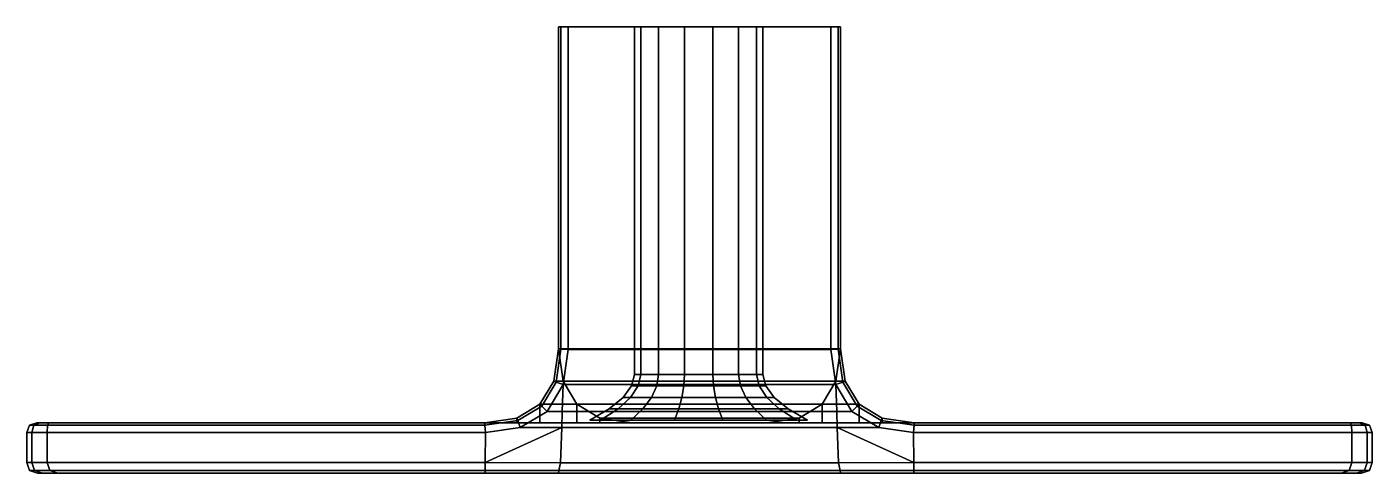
# Model space of a CAD drawing. Extents: x -37.5 to 37.8, y -25 to 0.
import ezdxf

# ---------------------------------------------------------------- set-up
doc = ezdxf.new("R2010")
doc.units = 0
doc.layers.add('METAL', color=173, linetype='CONTINUOUS')

msp = doc.modelspace()

# ---------------------------------------------------------------- meshes
at = {"layer": 'METAL'}
mesh = msp.add_polyface(dxfattribs=at)
corners = [(-0.715, 0, 31.645), (0.882, 0, 31.645), (0.882, -19.441, 31.645), (-0.715, -19.441, 31.645), (-2.154, 0, 32.338), (-2.154, -19.441, 32.338), (-3.15, 0, 33.586), (-3.15, -19.441, 33.586), (-3.505, 0, 35.143), (-3.505, -19.441, 35.143), (0.919, -20.079, 31.483), (1.024, -20.716, 31.023), (-0.857, -20.716, 31.023), (-0.752, -20.079, 31.483), (-2.552, -20.716, 31.839), (-2.257, -20.079, 32.208), (-3.724, -20.716, 33.309), (-3.299, -20.079, 33.514), (-4.143, -20.716, 35.143), (-3.671, -20.079, 35.143), (-3.505, 0, 35.143), (3.672, 0, 35.143), (3.317, 0, 33.586), (-3.15, 0, 33.586), (2.321, 0, 32.338), (-2.154, 0, 32.338), (0.882, 0, 31.645), (-0.715, 0, 31.645), (-0.715, 0, -31.343), (-0.715, -19.441, -31.343), (0.882, -19.441, -31.343), (0.882, 0, -31.343), (-2.154, 0, -32.036), (-2.154, -19.441, -32.036), (-3.15, 0, -33.285), (-3.15, -19.441, -33.285), (-3.505, 0, -34.842), (-3.505, -19.441, -34.842), (0.919, -20.079, -31.182), (-0.752, -20.079, -31.182), (-0.857, -20.716, -30.721), (1.024, -20.716, -30.721), (-2.257, -20.079, -31.907), (-2.552, -20.716, -31.538), (-3.299, -20.079, -33.213), (-3.724, -20.716, -33.008), (-3.671, -20.079, -34.842), (-4.143, -20.716, -34.842), (-3.505, 0, -34.842), (-3.15, 0, -33.285), (3.317, 0, -33.285), (3.672, 0, -34.842), (-2.154, 0, -32.036), (2.321, 0, -32.036), (-0.715, 0, -31.343), (0.882, 0, -31.343), (-7.761, -18.005, 35.149), (-7.761, -18.005, 37.266), (-7.761, 0, 37.266), (-7.761, 0, 35.149), (-8.019, -19.811, 35.149), (-7.761, -18.005, 35.149), (-7.503, -19.811, 35.149), (-8.019, -19.811, 35.149), (-8.019, -19.811, 37.266), (-7.624, 0, 37.676), (-7.624, -18.015, 37.676), (-7.888, -19.857, 37.676), (-7.493, -19.997, 37.813), (-7.214, -18.044, 37.813), (-7.214, 0, 37.813), (-7.761, -18.005, -34.836), (-7.761, 0, -34.836), (-7.761, 0, -36.953), (-7.761, -18.005, -36.953), (-8.019, -19.811, -34.836), (-7.503, -19.811, -34.836), (-7.761, -18.005, -34.836), (-8.019, -19.811, -34.836), (-8.019, -19.811, -36.953), (-8.793, -21.1, -36.953), (-8.793, -21.1, -34.836), (-7.624, 0, -37.363), (-7.624, -18.015, -37.363), (-7.888, -19.857, -37.363), (-7.214, -18.044, -37.5), (-7.493, -19.997, -37.5), (-7.214, 0, -37.5), (8.024, 0, -34.836), (8.024, 0, -36.953), (-7.761, 0, -36.953), (-7.761, 0, -34.836), (7.888, 0, -37.363), (-7.624, 0, -37.363), (-7.761, 0, -34.836), (8.024, -18.005, -34.836), (8.024, 0, -34.836), (7.767, -19.811, -34.836)]
mesh.append_faces([[corners[k] for k in face] for face in [(0, 1, 2, 3), (4, 0, 3, 5), (6, 4, 5, 7), (8, 6, 7, 9), (10, 11, 12, 13), (2, 10, 13, 3), (13, 12, 14, 15), (3, 13, 15, 5), (15, 14, 16, 17), (5, 15, 17, 7), (17, 16, 18, 19), (7, 17, 19, 9), (20, 21, 22, 23), (23, 22, 24, 25), (25, 24, 26, 27), (28, 29, 30, 31), (32, 33, 29, 28), (34, 35, 33, 32), (36, 37, 35, 34), (38, 39, 40, 41), (30, 29, 39, 38), (39, 42, 43, 40), (29, 33, 42, 39), (42, 44, 45, 43), (33, 35, 44, 42), (44, 46, 47, 45), (35, 37, 46, 44), (48, 49, 50, 51), (49, 52, 53, 50), (52, 54, 55, 53), (56, 57, 58, 59), (60, 61, 62, 62), (56, 63, 64, 57), (65, 58, 57, 66), (67, 68, 69, 66), (70, 65, 66, 69), (64, 67, 66, 57), (71, 72, 73, 74), (75, 76, 77, 77), (78, 79, 80, 81), (71, 74, 79, 78), (82, 83, 74, 73), (84, 83, 85, 86), (87, 85, 83, 82), (79, 74, 83, 84), (88, 89, 90, 91), (92, 93, 90, 89), (94, 77, 95, 96), (77, 76, 97, 95)]])
mesh = msp.add_polyface(dxfattribs=at)
corners = [(3.317, 0, 33.586), (3.672, 0, 35.143), (3.672, -19.441, 35.143), (3.317, -19.441, 33.586), (2.321, 0, 32.338), (2.321, -19.441, 32.338), (0.882, 0, 31.645), (0.882, -19.441, 31.645), (3.838, -20.079, 35.143), (4.31, -20.716, 35.143), (3.892, -20.716, 33.309), (3.467, -20.079, 33.514), (2.719, -20.716, 31.839), (2.425, -20.079, 32.208), (1.024, -20.716, 31.023), (0.919, -20.079, 31.483), (3.317, 0, -33.285), (3.317, -19.441, -33.285), (3.672, -19.441, -34.842), (3.672, 0, -34.842), (2.321, 0, -32.036), (2.321, -19.441, -32.036), (0.882, 0, -31.343), (0.882, -19.441, -31.343), (3.838, -20.079, -34.842), (3.467, -20.079, -33.213), (3.892, -20.716, -33.008), (4.31, -20.716, -34.842), (2.425, -20.079, -31.907), (2.719, -20.716, -31.538), (0.919, -20.079, -31.182), (1.024, -20.716, -30.721), (8.024, -18.005, 35.149), (8.024, 0, 35.149), (8.024, 0, 37.266), (8.024, -18.005, 37.266), (8.282, -19.811, 35.149), (7.767, -19.811, 35.149), (8.024, -18.005, 35.149), (9.056, -21.1, 35.149), (6.993, -21.1, 35.149), (8.282, -19.811, 35.149), (8.282, -19.811, 37.266), (9.056, -21.1, 37.266), (7.888, 0, 37.676), (7.888, -18.015, 37.676), (8.151, -19.857, 37.676), (7.478, -18.044, 37.813), (7.757, -19.997, 37.813), (7.478, 0, 37.813), (8.957, -21.2, 37.676), (-7.214, -18.044, 37.813), (-7.493, -19.997, 37.813), (-7.214, 0, 37.813), (8.024, 0, 35.149), (-7.761, 0, 35.149), (-7.761, 0, 37.266), (8.024, 0, 37.266), (7.888, 0, 37.676), (-7.624, 0, 37.676), (7.478, 0, 37.813), (-7.214, 0, 37.813), (-7.761, 0, 35.149), (8.024, 0, 35.149), (-7.761, -18.005, 35.149), (-7.503, -19.811, 35.149), (8.024, -18.005, -34.836), (8.024, -18.005, -36.953), (8.024, 0, -36.953), (8.024, 0, -34.836), (8.282, -19.811, -34.836), (8.024, -18.005, -34.836), (7.767, -19.811, -34.836), (6.993, -21.1, -34.836), (9.056, -21.1, -34.836), (8.282, -19.811, -34.836), (9.056, -21.1, -36.953), (8.282, -19.811, -36.953), (7.888, 0, -37.363), (7.888, -18.015, -37.363), (8.151, -19.857, -37.363), (7.757, -19.997, -37.5), (7.478, -18.044, -37.5), (8.957, -21.2, -37.363), (8.658, -21.499, -37.5), (7.478, 0, -37.5), (-7.214, -18.044, -37.5), (-7.493, -19.997, -37.5), (-7.214, 0, -37.5), (7.478, 0, -37.5), (-7.214, 0, -37.5), (-7.624, 0, -37.363), (7.888, 0, -37.363)]
mesh.append_faces([[corners[k] for k in face] for face in [(0, 1, 2, 3), (4, 0, 3, 5), (6, 4, 5, 7), (8, 9, 10, 11), (2, 8, 11, 3), (11, 10, 12, 13), (3, 11, 13, 5), (13, 12, 14, 15), (5, 13, 15, 7), (16, 17, 18, 19), (20, 21, 17, 16), (22, 23, 21, 20), (24, 25, 26, 27), (18, 17, 25, 24), (25, 28, 29, 26), (17, 21, 28, 25), (28, 30, 31, 29), (21, 23, 30, 28), (32, 33, 34, 35), (36, 37, 38, 38), (37, 36, 39, 40), (41, 42, 43, 39), (32, 35, 42, 41), (44, 45, 35, 34), (46, 45, 47, 48), (49, 47, 45, 44), (42, 35, 45, 46), (43, 42, 46, 50), (51, 52, 48, 47), (47, 49, 53, 51), (54, 55, 56, 57), (58, 57, 56, 59), (60, 58, 59, 61), (62, 63, 38, 64), (64, 38, 37, 65), (66, 67, 68, 69), (70, 71, 72, 72), (72, 73, 74, 70), (75, 74, 76, 77), (66, 75, 77, 67), (78, 68, 67, 79), (80, 81, 82, 79), (83, 84, 81, 80), (85, 78, 79, 82), (77, 80, 79, 67), (76, 83, 80, 77), (86, 82, 81, 87), (82, 86, 88, 85), (89, 90, 91, 92)]])
mesh = msp.add_polyface(dxfattribs=at)
corners = [(1.197, -21.354, 30.264), (1.439, -21.991, 29.207), (-1.271, -21.991, 29.207), (-1.03, -21.354, 30.264), (-3.712, -21.991, 30.383), (-3.037, -21.354, 31.231), (-5.402, -21.991, 32.502), (-4.425, -21.354, 32.972), (-6.005, -21.991, 35.143), (-4.921, -21.354, 35.143), (1.024, -20.716, 31.023), (-0.857, -20.716, 31.023), (-2.552, -20.716, 31.839), (-3.724, -20.716, 33.309), (-4.143, -20.716, 35.143), (1.197, -21.354, -29.963), (-1.03, -21.354, -29.963), (-1.271, -21.991, -28.906), (1.439, -21.991, -28.906), (-3.037, -21.354, -30.929), (-3.712, -21.991, -30.082), (-4.425, -21.354, -32.671), (-5.402, -21.991, -32.2), (-4.921, -21.354, -34.842), (-6.005, -21.991, -34.842), (1.024, -20.716, -30.721), (-0.857, -20.716, -30.721), (-2.552, -20.716, -31.538), (-3.724, -20.716, -33.008), (-4.143, -20.716, -34.842), (-7.733, -24.805, 37.665), (-7.761, -24.95, 37.223), (8.024, -24.95, 37.223), (7.997, -24.805, 37.665), (-7.761, -24.95, 36.938), (8.024, -24.95, 36.938), (-7.547, -21.499, 37.813), (-7.579, -22.4, 37.813), (7.843, -22.4, 37.813), (7.81, -21.499, 37.813), (-8.793, -22.132, 34.118), (-7.503, -22.132, 32.828), (-7.761, -22.132, 0.156), (-8.793, -21.1, 35.149), (-6.729, -21.1, 35.149), (-6.729, -22.132, 34.118), (-5.44, -21.874, 35.149), (-3.634, -22.132, 35.149), (-5.44, -22.132, 34.891), (-7.503, -19.811, 35.149), (-8.019, -19.811, 35.149), (-8.019, -19.811, 35.149), (-8.793, -21.1, 37.266), (-8.019, -19.811, 37.266), (-8.693, -21.2, 37.676), (-8.394, -21.499, 37.813), (-7.493, -19.997, 37.813), (-7.888, -19.857, 37.676), (5.703, -21.874, 35.149), (3.897, -22.132, 35.149), (-9.896, -22.4, 37.813), (7.767, -19.811, 35.149), (6.993, -21.1, 35.149), (7.913, -24.37, -37.5), (7.997, -24.805, -37.352), (-7.733, -24.805, -37.352), (-7.65, -24.37, -37.5), (-8.793, -22.132, -33.805), (-6.729, -22.132, -33.805), (-6.729, -21.1, -34.836), (-8.793, -21.1, -34.836), (-5.44, -21.874, -34.836), (-5.44, -22.132, -34.578), (-3.634, -22.132, -34.836), (-7.503, -19.811, -34.836), (-8.019, -19.811, -34.836), (-7.503, -22.132, -32.515), (-8.693, -21.2, -37.363), (-7.888, -19.857, -37.363), (-7.493, -19.997, -37.5), (-8.394, -21.499, -37.5), (-8.793, -21.1, -36.953), (-8.019, -19.811, -36.953), (-11.859, -24.365, -37.5), (-7.579, -22.4, -37.5), (-9.896, -22.4, -37.5), (-7.547, -21.499, -37.5), (6.993, -21.1, -34.836), (7.767, -19.811, -34.836), (5.703, -21.874, -34.836)]
mesh.append_faces([[corners[k] for k in face] for face in [(0, 1, 2, 3), (3, 2, 4, 5), (5, 4, 6, 7), (7, 6, 8, 9), (10, 0, 3, 11), (11, 3, 5, 12), (12, 5, 7, 13), (13, 7, 9, 14), (15, 16, 17, 18), (16, 19, 20, 17), (19, 21, 22, 20), (21, 23, 24, 22), (25, 26, 16, 15), (26, 27, 19, 16), (27, 28, 21, 19), (28, 29, 23, 21), (30, 31, 32, 33), (32, 31, 34, 35), (36, 37, 38, 39), (40, 41, 42, 42), (40, 43, 44, 45), (46, 47, 48, 48), (49, 44, 43, 50), (48, 45, 44, 46), (45, 41, 40, 40), (51, 43, 52, 53), (54, 55, 56, 57), (52, 54, 57, 53), (46, 58, 59, 47), (42, 41, 45, 47), (45, 48, 47, 47), (37, 36, 55, 60), (36, 56, 55, 55), (49, 61, 62, 44), (63, 64, 65, 66), (67, 68, 69, 70), (71, 72, 73, 73), (74, 75, 70, 69), (72, 71, 69, 68), (68, 67, 76, 76), (77, 78, 79, 80), (81, 82, 78, 77), (73, 72, 68, 42), (42, 68, 76, 76), (66, 83, 84, 84), (84, 85, 80, 86), (86, 80, 79, 79), (74, 69, 87, 88), (69, 71, 89, 87)]])
mesh = msp.add_polyface(dxfattribs=at)
corners = [(5.088, -21.354, 35.143), (6.172, -21.991, 35.143), (5.569, -21.991, 32.502), (4.593, -21.354, 32.972), (3.88, -21.991, 30.383), (3.204, -21.354, 31.231), (1.439, -21.991, 29.207), (1.197, -21.354, 30.264), (4.31, -20.716, 35.143), (3.892, -20.716, 33.309), (2.719, -20.716, 31.839), (1.024, -20.716, 31.023), (5.088, -21.354, -34.842), (4.593, -21.354, -32.671), (5.569, -21.991, -32.2), (6.172, -21.991, -34.842), (3.204, -21.354, -30.929), (3.88, -21.991, -30.082), (1.197, -21.354, -29.963), (1.439, -21.991, -28.906), (4.31, -20.716, -34.842), (3.892, -20.716, -33.008), (2.719, -20.716, -31.538), (1.024, -20.716, -30.721), (9.056, -22.132, 34.118), (6.993, -22.132, 34.118), (6.993, -21.1, 35.149), (9.056, -21.1, 35.149), (5.703, -21.874, 35.149), (5.703, -22.132, 34.891), (3.897, -22.132, 35.149), (7.767, -22.132, 32.828), (-7.761, -24.95, 36.938), (-7.761, -24.95, 36.086), (8.024, -24.95, 36.086), (8.024, -24.95, 36.938), (7.913, -24.37, 37.813), (-7.65, -24.37, 37.813), (-7.733, -24.805, 37.665), (7.997, -24.805, 37.665), (8.957, -21.2, 37.676), (8.151, -19.857, 37.676), (7.757, -19.997, 37.813), (8.658, -21.499, 37.813), (-7.761, -24.95, 0.156), (8.024, -24.95, 0.156), (8.024, -24.95, 35.149), (-7.761, -24.95, 35.149), (-7.493, -19.997, 37.813), (-7.547, -21.499, 37.813), (7.81, -21.499, 37.813), (12.123, -24.365, 37.813), (7.843, -22.4, 37.813), (10.159, -22.4, 37.813), (-7.761, -22.132, 0.156), (-3.634, -22.132, 35.149), (8.024, -22.132, 0.156), (-7.579, -22.4, 37.813), (-6.729, -21.1, 35.149), (-5.44, -21.874, 35.149), (9.056, -22.132, -33.805), (7.767, -22.132, -32.515), (9.056, -21.1, -34.836), (6.993, -21.1, -34.836), (6.993, -22.132, -33.805), (5.703, -21.874, -34.836), (3.897, -22.132, -34.836), (5.703, -22.132, -34.578), (-7.761, -24.95, -36.625), (8.024, -24.95, -36.625), (8.024, -24.95, -35.773), (-7.761, -24.95, -35.773), (-7.733, -24.805, -37.352), (7.997, -24.805, -37.352), (8.024, -24.95, -36.91), (-7.761, -24.95, -36.91), (-7.761, -24.95, -34.836), (8.024, -24.95, -34.836), (7.757, -19.997, -37.5), (7.81, -21.499, -37.5), (-7.547, -21.499, -37.5), (-7.493, -19.997, -37.5), (7.843, -22.4, -37.5), (-7.579, -22.4, -37.5), (8.658, -21.499, -37.5), (10.159, -22.4, -37.5), (-5.44, -21.874, -34.836), (-3.634, -22.132, -34.836), (7.913, -24.37, -37.5), (-7.65, -24.37, -37.5)]
mesh.append_faces([[corners[k] for k in face] for face in [(0, 1, 2, 3), (3, 2, 4, 5), (5, 4, 6, 7), (8, 0, 3, 9), (9, 3, 5, 10), (10, 5, 7, 11), (12, 13, 14, 15), (13, 16, 17, 14), (16, 18, 19, 17), (20, 21, 13, 12), (21, 22, 16, 13), (22, 23, 18, 16), (24, 25, 26, 27), (28, 29, 30, 30), (29, 28, 26, 25), (25, 24, 31, 31), (32, 33, 34, 35), (36, 37, 38, 39), (40, 41, 42, 43), (44, 45, 46, 47), (42, 48, 49, 50), (36, 51, 52, 52), (52, 53, 43, 50), (50, 43, 42, 42), (54, 55, 30, 56), (30, 29, 25, 56), (25, 31, 56, 56), (47, 46, 34, 33), (57, 37, 36, 52), (58, 26, 28, 59), (60, 61, 56, 56), (60, 62, 63, 64), (65, 66, 67, 67), (67, 64, 63, 65), (64, 61, 60, 60), (68, 69, 70, 71), (72, 73, 74, 75), (44, 76, 77, 45), (74, 69, 68, 75), (78, 79, 80, 81), (80, 79, 82, 83), (82, 79, 84, 85), (79, 78, 84, 84), (86, 87, 66, 65), (56, 61, 64, 66), (64, 67, 66, 66), (54, 56, 66, 87), (76, 71, 70, 77), (83, 82, 88, 89)]])
mesh = msp.add_polyface(dxfattribs=at)
corners = [(-11.888, -22.132, 35.149), (-10.082, -22.132, 34.891), (-8.793, -22.132, 34.118), (-7.761, -22.132, 0.156), (-36.953, -22.132, 0.156), (-36.953, -22.132, 35.149), (-10.082, -21.874, 35.149), (-11.888, -22.132, 37.266), (-10.082, -21.874, 37.266), (-8.793, -21.1, 35.149), (-8.793, -21.1, 37.266), (-11.853, -24.95, 37.223), (-7.761, -24.95, 37.223), (-7.733, -24.805, 37.665), (-11.858, -24.804, 37.665), (-7.65, -24.37, 37.813), (-11.859, -24.365, 37.813), (-11.878, -22.269, 37.676), (-36.274, -22.132, 37.266), (-36.341, -22.269, 37.676), (-11.849, -22.679, 37.813), (-9.896, -22.4, 37.813), (-10.036, -22.006, 37.676), (-8.394, -21.499, 37.813), (-8.693, -21.2, 37.676), (-36.363, -22.679, 37.813), (-11.868, -24.95, 0.156), (-7.761, -24.95, 0.156), (-7.761, -24.95, 35.149), (-11.868, -24.95, 35.149), (-7.761, -24.95, 36.086), (-11.868, -24.95, 36.086), (-35.773, -24.95, 37.223), (-36.625, -24.95, 36.938), (-11.864, -24.95, 36.938), (-7.579, -22.4, 37.813), (-7.761, -24.95, 36.938), (-36.216, -24.803, 37.665), (-36.363, -24.361, 37.813), (-7.503, -22.132, -32.515), (-8.793, -22.132, -33.805), (-11.888, -22.132, -34.836), (-10.082, -22.132, -34.578), (-36.953, -22.132, -34.836), (-11.888, -22.132, -36.953), (-36.274, -22.132, -36.953), (-10.082, -21.874, -34.836), (-10.082, -21.874, -36.953), (-8.793, -21.1, -34.836), (-8.793, -21.1, -36.953), (-11.853, -24.95, -36.91), (-11.858, -24.804, -37.352), (-7.733, -24.805, -37.352), (-7.761, -24.95, -36.91), (-11.859, -24.365, -37.5), (-7.65, -24.37, -37.5), (-11.878, -22.269, -37.363), (-36.341, -22.269, -37.363), (-10.036, -22.006, -37.363), (-9.896, -22.4, -37.5), (-11.849, -22.679, -37.5), (-8.693, -21.2, -37.363), (-8.394, -21.499, -37.5), (-36.363, -22.679, -37.5), (-11.868, -24.95, -34.836), (-7.761, -24.95, -34.836), (-11.868, -24.95, -35.773), (-7.761, -24.95, -35.773), (-35.773, -24.95, -36.91), (-11.864, -24.95, -36.625), (-36.625, -24.95, -36.625), (-7.579, -22.4, -37.5), (-7.761, -24.95, -36.625), (-36.216, -24.803, -37.352), (-36.363, -24.361, -37.5)]
mesh.append_faces([[corners[k] for k in face] for face in [(0, 1, 2, 3), (0, 3, 4, 5), (6, 0, 7, 8), (1, 0, 6, 6), (6, 9, 2, 1), (9, 6, 8, 10), (11, 12, 13, 14), (13, 15, 16, 14), (17, 7, 18, 19), (17, 20, 21, 22), (22, 21, 23, 24), (20, 17, 19, 25), (7, 17, 22, 8), (8, 22, 24, 10), (26, 27, 28, 29), (28, 30, 31, 29), (32, 33, 34, 11), (21, 20, 16, 35), (15, 35, 16, 16), (34, 31, 30, 36), (32, 11, 14, 37), (37, 14, 16, 38), (11, 34, 36, 12), (16, 20, 25, 38), (3, 39, 40, 41), (40, 42, 41, 41), (4, 3, 41, 43), (41, 44, 45, 43), (46, 47, 44, 41), (42, 46, 41, 41), (46, 42, 40, 48), (48, 49, 47, 46), (50, 51, 52, 53), (52, 51, 54, 55), (56, 57, 45, 44), (56, 58, 59, 60), (58, 61, 62, 59), (60, 63, 57, 56), (44, 47, 58, 56), (47, 49, 61, 58), (26, 64, 65, 27), (65, 64, 66, 67), (68, 50, 69, 70), (54, 60, 59, 71), (69, 72, 67, 66), (68, 73, 51, 50), (73, 74, 54, 51), (50, 53, 72, 69), (54, 74, 63, 60)]])
mesh = msp.add_polyface(dxfattribs=at)
corners = [(8.024, -22.132, 0.156), (7.767, -22.132, 32.828), (9.056, -22.132, 34.118), (12.151, -22.132, 35.149), (10.346, -22.132, 34.891), (37.217, -22.132, 0.156), (37.217, -22.132, 35.149), (12.151, -22.132, 37.266), (36.538, -22.132, 37.266), (10.346, -21.874, 35.149), (10.346, -21.874, 37.266), (9.056, -21.1, 35.149), (9.056, -21.1, 37.266), (12.116, -24.95, 37.223), (12.122, -24.804, 37.665), (7.997, -24.805, 37.665), (8.024, -24.95, 37.223), (12.123, -24.365, 37.813), (7.913, -24.37, 37.813), (12.142, -22.269, 37.676), (36.604, -22.269, 37.676), (10.299, -22.006, 37.676), (10.159, -22.4, 37.813), (12.113, -22.679, 37.813), (8.957, -21.2, 37.676), (8.658, -21.499, 37.813), (36.627, -22.679, 37.813), (12.131, -24.95, 0.156), (12.131, -24.95, 35.149), (8.024, -24.95, 35.149), (8.024, -24.95, 0.156), (12.131, -24.95, 36.086), (8.024, -24.95, 36.086), (36.036, -24.95, 37.223), (12.128, -24.95, 36.938), (36.889, -24.95, 36.938), (7.843, -22.4, 37.813), (8.024, -24.95, 36.938), (36.479, -24.803, 37.665), (36.627, -24.361, 37.813), (12.151, -22.132, -34.836), (10.346, -22.132, -34.578), (9.056, -22.132, -33.805), (37.217, -22.132, -34.836), (10.346, -21.874, -34.836), (12.151, -22.132, -36.953), (10.346, -21.874, -36.953), (9.056, -21.1, -34.836), (9.056, -21.1, -36.953), (12.116, -24.95, -36.91), (8.024, -24.95, -36.91), (7.997, -24.805, -37.352), (12.122, -24.804, -37.352), (7.913, -24.37, -37.5), (12.123, -24.365, -37.5), (12.142, -22.269, -37.363), (36.538, -22.132, -36.953), (36.604, -22.269, -37.363), (12.113, -22.679, -37.5), (10.159, -22.4, -37.5), (10.299, -22.006, -37.363), (8.658, -21.499, -37.5), (8.957, -21.2, -37.363), (36.627, -22.679, -37.5), (8.024, -24.95, -34.836), (12.131, -24.95, -34.836), (8.024, -24.95, -35.773), (12.131, -24.95, -35.773), (36.036, -24.95, -36.91), (36.889, -24.95, -36.625), (12.128, -24.95, -36.625), (7.843, -22.4, -37.5), (8.024, -24.95, -36.625), (36.479, -24.803, -37.352), (36.627, -24.361, -37.5)]
mesh.append_faces([[corners[k] for k in face] for face in [(0, 1, 2, 3), (2, 4, 3, 3), (5, 0, 3, 6), (3, 7, 8, 6), (9, 10, 7, 3), (4, 9, 3, 3), (9, 4, 2, 11), (11, 12, 10, 9), (13, 14, 15, 16), (15, 14, 17, 18), (19, 20, 8, 7), (19, 21, 22, 23), (21, 24, 25, 22), (23, 26, 20, 19), (7, 10, 21, 19), (10, 12, 24, 21), (27, 28, 29, 30), (29, 28, 31, 32), (33, 13, 34, 35), (17, 23, 22, 36), (34, 37, 32, 31), (33, 38, 14, 13), (38, 39, 17, 14), (13, 16, 37, 34), (17, 39, 26, 23), (40, 41, 42, 0), (40, 0, 5, 43), (44, 40, 45, 46), (41, 40, 44, 44), (44, 47, 42, 41), (47, 44, 46, 48), (49, 50, 51, 52), (51, 53, 54, 52), (55, 45, 56, 57), (55, 58, 59, 60), (60, 59, 61, 62), (58, 55, 57, 63), (45, 55, 60, 46), (46, 60, 62, 48), (27, 30, 64, 65), (64, 66, 67, 65), (68, 69, 70, 49), (59, 58, 54, 71), (53, 71, 54, 54), (70, 67, 66, 72), (68, 49, 52, 73), (73, 52, 54, 74), (49, 70, 72, 50), (54, 58, 63, 74)]])
mesh = msp.add_polyface(dxfattribs=at)
corners = [(-36.625, -24.95, 36.938), (-36.91, -24.95, 36.086), (-11.868, -24.95, 36.086), (-11.864, -24.95, 36.938), (-36.953, -22.132, 35.149), (-36.953, -22.132, 36.587), (-36.784, -22.132, 37.096), (-36.274, -22.132, 37.266), (-11.888, -22.132, 37.266), (-11.888, -22.132, 35.149), (-37.5, -22.679, 35.149), (-37.5, -24.36, 35.149), (-37.5, -24.36, 36.676), (-37.5, -22.679, 36.676), (-37.352, -24.802, 35.149), (-36.91, -24.95, 35.149), (-37.352, -24.802, 36.528), (-37.352, -24.802, 0.156), (-36.91, -24.95, 0.156), (-37.5, -24.36, 0.156), (-37.216, -24.36, 37.529), (-36.363, -24.361, 37.813), (-36.363, -22.679, 37.813), (-37.216, -22.679, 37.529), (-37.068, -24.802, 37.381), (-36.216, -24.803, 37.665), (-35.773, -24.95, 37.223), (-37.363, -22.269, 36.654), (-37.363, -22.269, 35.149), (-37.108, -22.269, 37.421), (-36.341, -22.269, 37.676), (-37.5, -22.679, 0.156), (-36.953, -22.132, 0.156), (-37.363, -22.269, 0.156), (-11.868, -24.95, 0.156), (-11.868, -24.95, 35.149), (-36.625, -24.95, -36.625), (-11.864, -24.95, -36.625), (-11.868, -24.95, -35.773), (-36.91, -24.95, -35.773), (-36.953, -22.132, -34.836), (-36.274, -22.132, -36.953), (-36.784, -22.132, -36.783), (-36.953, -22.132, -36.274), (-37.5, -22.679, -34.836), (-37.5, -22.679, -36.363), (-37.5, -24.36, -36.363), (-37.5, -24.36, -34.836), (-37.352, -24.802, -34.836), (-37.352, -24.802, -36.216), (-36.91, -24.95, -34.836), (-37.216, -24.36, -37.216), (-37.216, -22.679, -37.216), (-36.363, -22.679, -37.5), (-36.363, -24.361, -37.5), (-37.068, -24.802, -37.068), (-36.216, -24.803, -37.352), (-35.773, -24.95, -36.91), (-37.363, -22.269, -36.341), (-37.363, -22.269, -34.836), (-37.108, -22.269, -37.108), (-36.341, -22.269, -37.363), (-11.868, -24.95, -34.836)]
mesh.append_faces([[corners[k] for k in face] for face in [(0, 1, 2, 3), (4, 5, 6, 7), (7, 8, 9, 4), (10, 11, 12, 13), (14, 15, 1, 16), (14, 17, 18, 15), (11, 14, 16, 12), (11, 19, 17, 14), (20, 21, 22, 23), (24, 16, 1, 0), (20, 12, 16, 24), (12, 20, 23, 13), (25, 24, 0, 26), (21, 20, 24, 25), (27, 5, 4, 28), (29, 23, 22, 30), (27, 13, 23, 29), (13, 27, 28, 10), (6, 29, 30, 7), (5, 27, 29, 6), (11, 10, 31, 19), (28, 4, 32, 33), (10, 28, 33, 31), (18, 34, 35, 15), (15, 35, 2, 1), (36, 37, 38, 39), (40, 41, 42, 43), (44, 45, 46, 47), (48, 49, 39, 50), (48, 50, 18, 17), (47, 46, 49, 48), (47, 48, 17, 19), (51, 52, 53, 54), (55, 36, 39, 49), (51, 55, 49, 46), (46, 45, 52, 51), (56, 57, 36, 55), (54, 56, 55, 51), (58, 59, 40, 43), (60, 61, 53, 52), (58, 60, 52, 45), (45, 44, 59, 58), (42, 41, 61, 60), (43, 42, 60, 58), (47, 19, 31, 44), (59, 33, 32, 40), (44, 31, 33, 59), (18, 50, 62, 34), (50, 39, 38, 62)]])
mesh = msp.add_polyface(dxfattribs=at)
corners = [(36.889, -24.95, 36.938), (12.128, -24.95, 36.938), (12.131, -24.95, 36.086), (37.173, -24.95, 36.086), (37.217, -22.132, 35.149), (36.538, -22.132, 37.266), (37.047, -22.132, 37.096), (37.217, -22.132, 36.587), (37.763, -22.679, 35.149), (37.763, -22.679, 36.676), (37.763, -24.36, 36.676), (37.763, -24.36, 35.149), (37.616, -24.802, 35.149), (37.616, -24.802, 36.528), (37.173, -24.95, 35.149), (37.173, -24.95, 0.156), (37.616, -24.802, 0.156), (37.763, -24.36, 0.156), (37.479, -24.36, 37.529), (37.479, -22.679, 37.529), (36.627, -22.679, 37.813), (36.627, -24.361, 37.813), (37.332, -24.802, 37.381), (36.479, -24.803, 37.665), (36.036, -24.95, 37.223), (37.627, -22.269, 36.654), (37.627, -22.269, 35.149), (37.371, -22.269, 37.421), (36.604, -22.269, 37.676), (37.763, -22.679, 0.156), (37.627, -22.269, 0.156), (37.217, -22.132, 0.156), (12.131, -24.95, 35.149), (12.131, -24.95, 0.156), (36.889, -24.95, -36.625), (37.173, -24.95, -35.773), (12.131, -24.95, -35.773), (12.128, -24.95, -36.625), (37.217, -22.132, -34.836), (37.217, -22.132, -36.274), (37.047, -22.132, -36.783), (36.538, -22.132, -36.953), (12.151, -22.132, -36.953), (12.151, -22.132, -34.836), (37.763, -22.679, -34.836), (37.763, -24.36, -34.836), (37.763, -24.36, -36.363), (37.763, -22.679, -36.363), (37.616, -24.802, -34.836), (37.173, -24.95, -34.836), (37.616, -24.802, -36.216), (37.479, -24.36, -37.216), (36.627, -24.361, -37.5), (36.627, -22.679, -37.5), (37.479, -22.679, -37.216), (37.332, -24.802, -37.068), (36.479, -24.803, -37.352), (36.036, -24.95, -36.91), (37.627, -22.269, -36.341), (37.627, -22.269, -34.836), (37.371, -22.269, -37.108), (36.604, -22.269, -37.363), (12.131, -24.95, -34.836)]
mesh.append_faces([[corners[k] for k in face] for face in [(0, 1, 2, 3), (4, 5, 6, 7), (8, 9, 10, 11), (12, 13, 3, 14), (12, 14, 15, 16), (11, 10, 13, 12), (11, 12, 16, 17), (18, 19, 20, 21), (22, 0, 3, 13), (18, 22, 13, 10), (10, 9, 19, 18), (23, 24, 0, 22), (21, 23, 22, 18), (25, 26, 4, 7), (27, 28, 20, 19), (25, 27, 19, 9), (9, 8, 26, 25), (6, 5, 28, 27), (7, 6, 27, 25), (11, 17, 29, 8), (26, 30, 31, 4), (8, 29, 30, 26), (15, 14, 32, 33), (14, 3, 2, 32), (34, 35, 36, 37), (38, 39, 40, 41), (41, 42, 43, 38), (44, 45, 46, 47), (48, 49, 35, 50), (48, 16, 15, 49), (45, 48, 50, 46), (45, 17, 16, 48), (51, 52, 53, 54), (55, 50, 35, 34), (51, 46, 50, 55), (46, 51, 54, 47), (56, 55, 34, 57), (52, 51, 55, 56), (58, 39, 38, 59), (60, 54, 53, 61), (58, 47, 54, 60), (47, 58, 59, 44), (40, 60, 61, 41), (39, 58, 60, 40), (45, 44, 29, 17), (59, 38, 31, 30), (44, 59, 30, 29), (15, 33, 62, 49), (49, 62, 36, 35)]])

doc.saveas('drawing.dxf')
